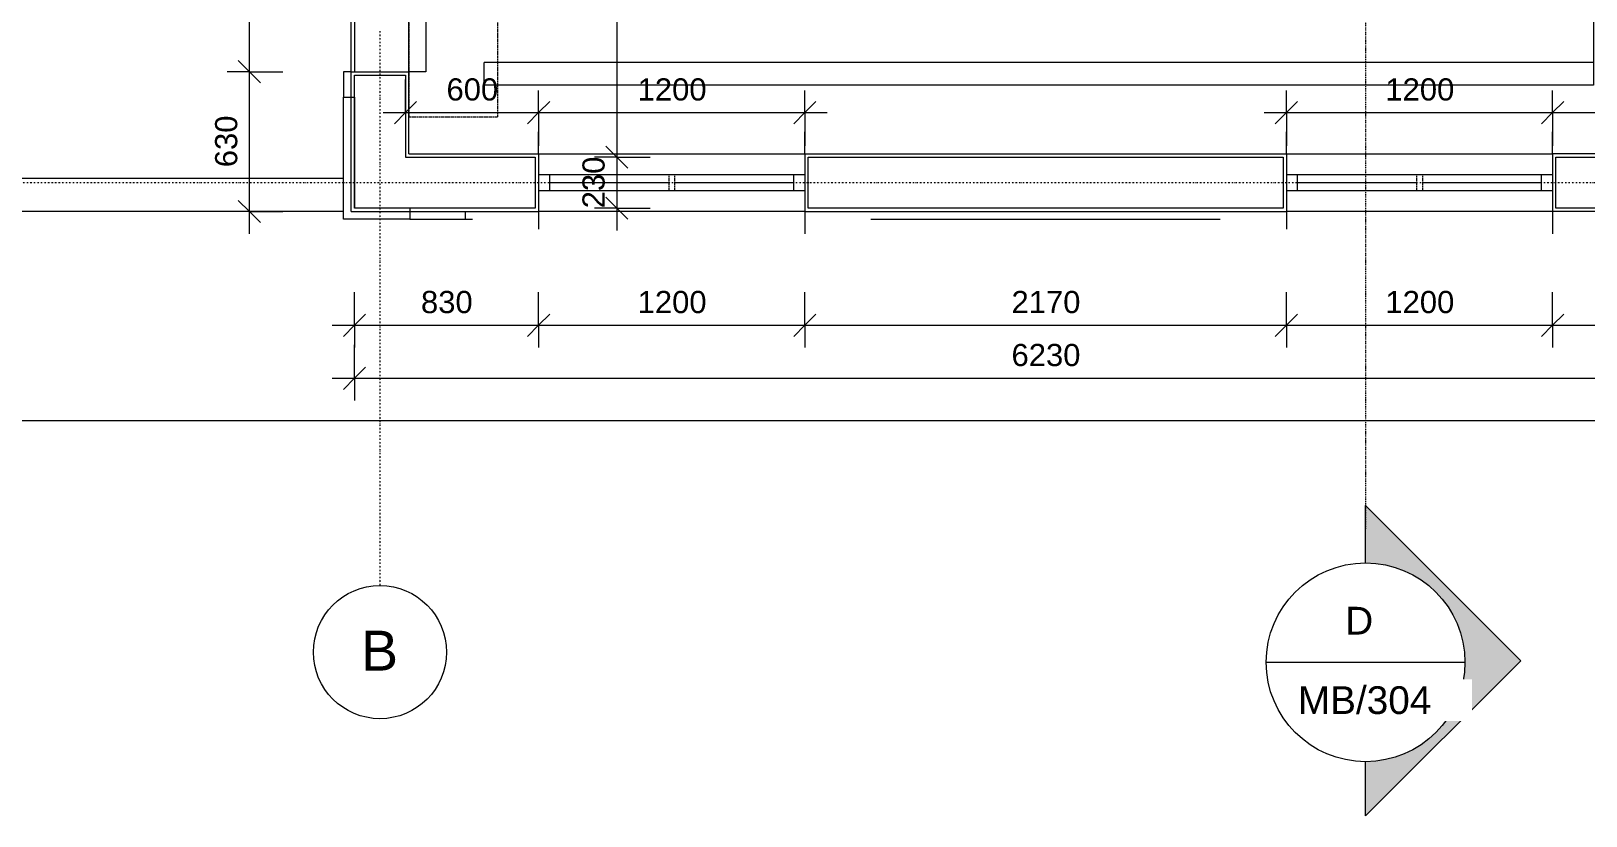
# Model space of a CAD drawing. Header units: millimetres. Extents: x -21051 to 202668, y -15646 to 13691.
# Drawn here: x -14043 to -7036, y -15646 to -12108 of the extents above; entities that cross this region are included whole.
import ezdxf

# ---------------------------------------------------------------- set-up
doc = ezdxf.new("R2010")
doc.units = ezdxf.units.MM
for name, pattern in [('Center', [15, 6, -3, 3, -3]), ('Centre', [14.4, 3, -2.2, 7, -2.2]), ('Dash dot', [15.875, 6.35, -4.7625, 0, -4.7625]), ('TD_Level Line', [8, 4, -2, 0, -2])]:
    doc.linetypes.add(name, pattern=pattern)
for name, color, linetype, lineweight in [('A-ANNO-DIMS', 211, 'Continuous', 9), ('A-ANNO-DIMS-100', 211, 'Continuous', 9), ('A-DOOR', 31, 'Continuous', 5), ('A-FLOR', 192, 'Continuous', 5), ('A-GLAZ', 151, 'Continuous', 5), ('A-WALL', 113, 'Continuous', 5), ('C-PRKG', 70, 'Continuous', 5), ('G-ANNO-SYMB', 111, 'Continuous', 9), ('I-WALL', 2, 'Continuous', 5), ('S-GRID', 1, 'Continuous', 9), ('S-GRID-IDEN', 1, 'Continuous', 9)]:
    doc.layers.add(name, color=color, linetype=linetype, lineweight=lineweight)
doc.layers.get('0').off()
doc.styles.add('Arial_1', font='arial.ttf', dxfattribs={"height": 125})
doc.styles.add('Arial_2', font='arial.ttf', dxfattribs={"height": 180})
doc.styles.add('Arial_3', font='arial.ttf', dxfattribs={"height": 100})
doc.dimstyles.new('Arial_1_0', dxfattribs={"dimscale": 304.8, "dimtxt": 102.02594, "dimasz": 0.328084, "dimexe": 0.328084, "dimexo": 0.0625, "dimgap": 0.082021, "dimtad": 1, "dimdec": 0, "dimzin": 0, "dimdsep": 46, "dimtxsty": 'Arial_3', "dimblk1": 'OBLIQUE', "dimblk2": 'OBLIQUE', "dimsah": 1, "dimcen": 0.09, "dimdle": 0.328084, "dimazin": 0, "dimtfac": 1, "dimtdec": 4, "dimtix": 1, "dimtmove": 0, "dimatfit": 3, "dimfxl": 0.492126, "dimfxlon": 1, "dimtvp": 1, "dimtolj": 1, "dimtzin": 0, "dimarcsym": 2})

# ---------------------------------------------------------------- blocks, each defined once
blk = doc.blocks.new('1_8 OverheadRolling - 2440 x2125mm-1255580-00_Ground floor')
at = {"layer": 'A-DOOR', "linetype": 'Centre'}
for p, q in [((-1703.2, 530), (1703.2, 530)), ((-1703.2, 130), (-1703.2, 530)), ((1703.2, 130), (1703.2, 530)), ((-1703.2, 130), (1703.2, 130))]:
    blk.add_line(p, q, dxfattribs=at)
at = {"layer": 'A-DOOR'}
for p, q in [((-1500, 206), (1500, 206)), ((-1500, 130), (-1500, 206)), ((1500, 206), (1500, 130)), ((1500, 130), (-1500, 130))]:
    blk.add_line(p, q, dxfattribs=at)
blk = doc.blocks.new('PAR-2_RoadSymbol-Parking - _-V9-00_Ground floor')
at = {"layer": 'C-PRKG'}
for p, q in [((-50.8, 5000), (50.8, 5000)), ((-50.8, 0), (-50.8, 5000)), ((50.8, 0), (50.8, 5000)), ((50.8, 0), (-50.8, 0))]:
    blk.add_line(p, q, dxfattribs=at)
at = {"layer": 'C-PRKG', "linetype": 'Center'}
blk.add_line((2880, 0), (2880, 5000), dxfattribs=at)
at = {"layer": 'C-PRKG', "lineweight": 9}
blk.add_line((2880, 0), (50.8, 0), dxfattribs=at)
blk = doc.blocks.new('skirting - skirting-1169592-00_Ground floor')
at = {"layer": 'A-WALL'}
for p, q in [((-12699.7, 12225.3), (-12815, 12221.5)), ((-12698.5, 12190.3), (-12699.7, 12225.3)), ((-13346.7, 11653.7), (-13345.6, 11621.5)), ((-13286.6, 9827.1), (-13234.9, 8253.3))]:
    blk.add_line(p, q, dxfattribs=at)
blk = doc.blocks.new('Casement - 2L - 900 toilet-1044828-00_Ground floor')
at = {"layer": 'A-GLAZ'}
for p, q in [((-273.8, 130), (-273.8, 230)), ((926.2, 130), (926.2, 230)), ((-223.8, 35), (-273.8, 35)), ((876.2, 35), (-223.8, 35)), ((-223.8, -35), (-223.8, 35)), ((-223.8, 0), (-223.8, 15)), ((313.2, 0), (-223.8, 0)), ((876.2, -35), (876.2, 35)), ((926.2, 35), (876.2, 35)), ((-273.8, -35), (-223.8, -35)), ((-223.8, -35), (876.2, -35)), ((876.2, 0), (339.2, 0)), ((876.2, -35), (926.2, -35)), ((-273.8, -130), (-273.8, -210)), ((926.2, -130), (926.2, -230))]:
    blk.add_line(p, q, dxfattribs=at)
at = {"layer": 'A-GLAZ', "linetype": 'Centre'}
for p, q in [((313.2, 35), (313.2, -35)), ((339.2, 35), (339.2, -35))]:
    blk.add_line(p, q, dxfattribs=at)
blk = doc.blocks.new('brick facing edge - brick facing edge-1233025-00_Ground floor')
at = {"layer": 'A-WALL', "lineweight": 18}
for p, q in [((-13364.7, 12203.4), (-12815, 12221.5)), ((-13354.9, 11903.6), (-13364.7, 12203.4)), ((-12815, 12221.5), (-12813.4, 12171.5)), ((-12813.4, 12171.5), (-13313.1, 12155.1)), ((-13304.9, 11905.2), (-13313.1, 12155.1)), ((-13304.9, 11905.2), (-13354.9, 11903.6))]:
    blk.add_line(p, q, dxfattribs=at)
at = {"layer": 'A-WALL'}
for p, q in [((-13354.9, 11903.6), (-13346.7, 11653.7)), ((-13346.7, 11653.7), (-13311.7, 11654.9))]:
    blk.add_line(p, q, dxfattribs=at)
blk = doc.blocks.new('Grid - _-182767-00_Ground floor')
at = {"layer": 'S-GRID-IDEN'}
blk.add_circle((0, 0), 3, dxfattribs=at)
blk = doc.blocks.new('DIMBLOCK12-00_Ground floor')
at = {"layer": 'A-ANNO-DIMS-100', "transparency": 16777216}
for p, q in [((-13059.5, -12291.1), (-13109.5, -12241.1)), ((-13059.5, -12291.1), (-13159.5, -12291.1)), ((-13059.5, -13021.5), (-13059.5, -12291.1)), ((-13059.5, -12291.1), (-13009.5, -12341.1)), ((-13059.5, -12291.1), (-12909.5, -12291.1)), ((-13059.5, -12921.5), (-13109.5, -12871.5)), ((-13059.5, -12921.5), (-13159.5, -12921.5)), ((-13059.5, -12921.5), (-13009.5, -12971.5)), ((-13059.5, -12921.5), (-12909.5, -12921.5))]:
    blk.add_line(p, q, dxfattribs=at)
at = {"layer": 'A-ANNO-DIMS-100', "color": 0, "transparency": 16777216, "insert": (-13214.3, -12721.7), "char_height": 100, "width": 276.883, "attachment_point": 1, "rotation": 90, "line_spacing_factor": 0.941778, "style": 'Arial_3'}
blk.add_mtext('630', dxfattribs=at)
blk = doc.blocks.new('_Oblique')
at = {"color": 0, "linetype": 'ByBlock', "lineweight": -2}
blk.add_line((-0.5, -0.5), (0.5, 0.5), dxfattribs=at)
blk = doc.blocks.new('DIMBLOCK13-00_Ground floor')
at = {"layer": 'A-ANNO-DIMS-100', "transparency": 16777216}
for p, q in [((-13059.5, -9291.1), (-13109.5, -9241.1)), ((-13059.5, -9291.1), (-13159.5, -9291.1)), ((-13059.5, -12291.1), (-13059.5, -9291.1)), ((-13059.5, -9291.1), (-13009.5, -9341.1)), ((-13059.5, -9291.1), (-12909.5, -9291.1)), ((-13059.5, -12291.1), (-13109.5, -12241.1)), ((-13059.5, -12291.1), (-13159.5, -12291.1)), ((-13059.5, -12291.1), (-13009.5, -12341.1)), ((-13059.5, -12291.1), (-12909.5, -12291.1))]:
    blk.add_line(p, q, dxfattribs=at)
at = {"layer": 'A-ANNO-DIMS-100', "color": 0, "transparency": 16777216, "insert": (-13214.3, -10944.9), "char_height": 100, "width": 369.177, "attachment_point": 1, "rotation": 90, "line_spacing_factor": 0.941778, "style": 'Arial_3'}
blk.add_mtext('3000', dxfattribs=at)
blk = doc.blocks.new('DIMBLOCK22-00_Ground floor')
at = {"layer": 'A-ANNO-DIMS-100', "transparency": 16777216}
for p, q in [((-12586, -13434.3), (-12586, -13284.3)), ((-11756, -13434.3), (-11756, -13284.3)), ((-12686, -13434.3), (-11756, -13434.3)), ((-12586, -13434.3), (-12636, -13484.3)), ((-12586, -13434.3), (-12536, -13384.3)), ((-12586, -13434.3), (-12586, -13534.3)), ((-11756, -13434.3), (-11806, -13484.3)), ((-11756, -13434.3), (-11706, -13384.3)), ((-11756, -13434.3), (-11756, -13534.3))]:
    blk.add_line(p, q, dxfattribs=at)
at = {"layer": 'A-ANNO-DIMS-100', "color": 0, "transparency": 16777216, "insert": (-12286.3, -13279.4), "char_height": 100, "width": 276.883, "attachment_point": 1, "line_spacing_factor": 0.941778, "style": 'Arial_3'}
blk.add_mtext('830', dxfattribs=at)
blk = doc.blocks.new('DIMBLOCK23-00_Ground floor')
at = {"layer": 'A-ANNO-DIMS-100', "transparency": 16777216}
for p, q in [((-11756, -13434.3), (-11756, -13284.3)), ((-10556, -13434.3), (-10556, -13284.3)), ((-11756, -13434.3), (-11806, -13484.3)), ((-11756, -13434.3), (-11706, -13384.3)), ((-11756, -13434.3), (-10556, -13434.3)), ((-11756, -13434.3), (-11756, -13534.3)), ((-10556, -13434.3), (-10606, -13484.3)), ((-10556, -13434.3), (-10506, -13384.3)), ((-10556, -13434.3), (-10556, -13534.3))]:
    blk.add_line(p, q, dxfattribs=at)
at = {"layer": 'A-ANNO-DIMS-100', "color": 0, "transparency": 16777216, "insert": (-11309.8, -13279.4), "char_height": 100, "width": 369.177, "attachment_point": 1, "line_spacing_factor": 0.941778, "style": 'Arial_3'}
blk.add_mtext('1200', dxfattribs=at)
blk = doc.blocks.new('DIMBLOCK24-00_Ground floor')
at = {"layer": 'A-ANNO-DIMS-100', "transparency": 16777216}
for p, q in [((-10556, -13434.3), (-10556, -13284.3)), ((-8386, -13434.3), (-8386, -13284.3)), ((-10556, -13434.3), (-10606, -13484.3)), ((-10556, -13434.3), (-10506, -13384.3)), ((-10556, -13434.3), (-8386, -13434.3)), ((-10556, -13434.3), (-10556, -13534.3)), ((-8386, -13434.3), (-8436, -13484.3)), ((-8386, -13434.3), (-8336, -13384.3)), ((-8386, -13434.3), (-8386, -13534.3))]:
    blk.add_line(p, q, dxfattribs=at)
at = {"layer": 'A-ANNO-DIMS-100', "color": 0, "transparency": 16777216, "insert": (-9624.8, -13279.4), "char_height": 100, "width": 369.177, "attachment_point": 1, "line_spacing_factor": 0.941778, "style": 'Arial_3'}
blk.add_mtext('2170', dxfattribs=at)
blk = doc.blocks.new('DIMBLOCK25-00_Ground floor')
at = {"layer": 'A-ANNO-DIMS-100', "transparency": 16777216}
for p, q in [((-8386, -13434.3), (-8386, -13284.3)), ((-7186, -13434.3), (-7186, -13284.3)), ((-8386, -13434.3), (-8436, -13484.3)), ((-8386, -13434.3), (-8336, -13384.3)), ((-8386, -13434.3), (-7186, -13434.3)), ((-8386, -13434.3), (-8386, -13534.3)), ((-7186, -13434.3), (-7236, -13484.3)), ((-7186, -13434.3), (-7136, -13384.3)), ((-7186, -13434.3), (-7186, -13534.3))]:
    blk.add_line(p, q, dxfattribs=at)
at = {"layer": 'A-ANNO-DIMS-100', "color": 0, "transparency": 16777216, "insert": (-7939.8, -13279.4), "char_height": 100, "width": 369.177, "attachment_point": 1, "line_spacing_factor": 0.941778, "style": 'Arial_3'}
blk.add_mtext('1200', dxfattribs=at)
blk = doc.blocks.new('DIMBLOCK26-00_Ground floor')
at = {"layer": 'A-ANNO-DIMS-100', "transparency": 16777216}
for p, q in [((-7186, -13434.3), (-7186, -13284.3)), ((-6356, -13434.3), (-6356, -13284.3)), ((-7186, -13434.3), (-7236, -13484.3)), ((-7186, -13434.3), (-7136, -13384.3)), ((-7186, -13434.3), (-6356, -13434.3)), ((-7186, -13434.3), (-7186, -13534.3)), ((-6356, -13434.3), (-6406, -13484.3)), ((-6356, -13434.3), (-6306, -13384.3)), ((-6356, -13434.3), (-6356, -13534.3))]:
    blk.add_line(p, q, dxfattribs=at)
at = {"layer": 'A-ANNO-DIMS-100', "color": 0, "transparency": 16777216, "insert": (-6886.3, -13279.4), "char_height": 100, "width": 276.883, "attachment_point": 1, "line_spacing_factor": 0.941778, "style": 'Arial_3'}
blk.add_mtext('830', dxfattribs=at)
blk = doc.blocks.new('DIMBLOCK150-00_Ground floor')
at = {"layer": 'A-ANNO-DIMS-100', "transparency": 16777216}
for p, q in [((-11403.8, -8906.5), (-11453.8, -8856.5)), ((-11403.8, -8906.5), (-11503.8, -8906.5)), ((-11403.8, -8906.5), (-11403.8, -12676.5)), ((-11403.8, -8906.5), (-11353.8, -8956.5)), ((-11403.8, -8906.5), (-11253.8, -8906.5)), ((-11403.8, -12676.5), (-11503.8, -12676.5)), ((-11403.8, -12676.5), (-11453.8, -12626.5)), ((-11403.8, -12676.5), (-11353.8, -12726.5)), ((-11403.8, -12676.5), (-11253.8, -12676.5))]:
    blk.add_line(p, q, dxfattribs=at)
at = {"layer": 'A-ANNO-DIMS-100', "color": 0, "transparency": 16777216, "insert": (-11558.6, -10945.4), "char_height": 100, "width": 369.177, "attachment_point": 1, "rotation": 90, "line_spacing_factor": 0.941778, "style": 'Arial_3'}
blk.add_mtext('3770', dxfattribs=at)
blk = doc.blocks.new('DIMBLOCK151-00_Ground floor')
at = {"layer": 'A-ANNO-DIMS-100', "transparency": 16777216}
for p, q in [((-11403.8, -12676.5), (-11503.8, -12676.5)), ((-11403.8, -12676.5), (-11453.8, -12626.5)), ((-11403.8, -12676.5), (-11403.8, -13006.5)), ((-11403.8, -12676.5), (-11353.8, -12726.5)), ((-11403.8, -12676.5), (-11253.8, -12676.5)), ((-11403.8, -12906.5), (-11453.8, -12856.5)), ((-11403.8, -12906.5), (-11503.8, -12906.5)), ((-11403.8, -12906.5), (-11353.8, -12956.5)), ((-11403.8, -12906.5), (-11253.8, -12906.5))]:
    blk.add_line(p, q, dxfattribs=at)
at = {"layer": 'A-ANNO-DIMS-100', "color": 0, "transparency": 16777216, "insert": (-11558.6, -12906.9), "char_height": 100, "width": 276.883, "attachment_point": 1, "rotation": 90, "line_spacing_factor": 0.941778, "style": 'Arial_3'}
blk.add_mtext('230', dxfattribs=at)
blk = doc.blocks.new('DIMBLOCK244-00_Ground floor')
at = {"layer": 'A-ANNO-DIMS-100', "transparency": 16777216}
for p, q in [((-12586, -13673.1), (-12586, -13523.1)), ((-6356, -13673.1), (-6356, -13523.1)), ((-12586, -13673.1), (-12536, -13623.1)), ((-6356, -13673.1), (-6306, -13623.1)), ((-12686, -13673.1), (-6356, -13673.1)), ((-12586, -13673.1), (-12636, -13723.1)), ((-12586, -13673.1), (-12586, -13773.1)), ((-6356, -13673.1), (-6406, -13723.1)), ((-6356, -13673.1), (-6356, -13773.1))]:
    blk.add_line(p, q, dxfattribs=at)
at = {"layer": 'A-ANNO-DIMS-100', "color": 0, "transparency": 16777216, "insert": (-9624.8, -13518.3), "char_height": 100, "width": 369.177, "attachment_point": 1, "line_spacing_factor": 0.941778, "style": 'Arial_3'}
blk.add_mtext('6230', dxfattribs=at)
blk = doc.blocks.new('DIMBLOCK255-00_Ground floor')
at = {"layer": 'A-ANNO-DIMS-100', "transparency": 16777216}
for p, q in [((-12356, -12475.7), (-12356, -12325.7)), ((-11756, -12475.7), (-11756, -12375.7)), ((-12356, -12475.7), (-12306, -12425.7)), ((-11756, -12475.7), (-11706, -12425.7)), ((-12456, -12475.7), (-11756, -12475.7)), ((-12356, -12475.7), (-12406, -12525.7)), ((-12356, -12475.7), (-12356, -12575.7)), ((-11756, -12475.7), (-11806, -12525.7)), ((-11756, -12475.7), (-11756, -12625.7))]:
    blk.add_line(p, q, dxfattribs=at)
at = {"layer": 'A-ANNO-DIMS-100', "color": 0, "transparency": 16777216, "insert": (-12171.3, -12320.9), "char_height": 100, "width": 276.883, "attachment_point": 1, "line_spacing_factor": 0.941778, "style": 'Arial_3'}
blk.add_mtext('600', dxfattribs=at)
blk = doc.blocks.new('DIMBLOCK256-00_Ground floor')
at = {"layer": 'A-ANNO-DIMS-100', "transparency": 16777216}
for p, q in [((-11756, -12475.7), (-11756, -12375.7)), ((-10556, -12475.7), (-10556, -12375.7)), ((-11756, -12475.7), (-11706, -12425.7)), ((-10556, -12475.7), (-10506, -12425.7)), ((-11756, -12475.7), (-11806, -12525.7)), ((-11756, -12475.7), (-10456, -12475.7)), ((-11756, -12475.7), (-11756, -12625.7)), ((-10556, -12475.7), (-10606, -12525.7)), ((-10556, -12475.7), (-10556, -12625.7))]:
    blk.add_line(p, q, dxfattribs=at)
at = {"layer": 'A-ANNO-DIMS-100', "color": 0, "transparency": 16777216, "insert": (-11309.8, -12320.9), "char_height": 100, "width": 369.177, "attachment_point": 1, "line_spacing_factor": 0.941778, "style": 'Arial_3'}
blk.add_mtext('1200', dxfattribs=at)
blk = doc.blocks.new('DIMBLOCK257-00_Ground floor')
at = {"layer": 'A-ANNO-DIMS-100', "transparency": 16777216}
for p, q in [((-8386, -12475.7), (-8386, -12375.7)), ((-7186, -12475.7), (-7186, -12375.7)), ((-8386, -12475.7), (-8336, -12425.7)), ((-7186, -12475.7), (-7136, -12425.7)), ((-8486, -12475.7), (-7186, -12475.7)), ((-8386, -12475.7), (-8436, -12525.7)), ((-8386, -12475.7), (-8386, -12625.7)), ((-7186, -12475.7), (-7236, -12525.7)), ((-7186, -12475.7), (-7186, -12625.7))]:
    blk.add_line(p, q, dxfattribs=at)
at = {"layer": 'A-ANNO-DIMS-100', "color": 0, "transparency": 16777216, "insert": (-7939.8, -12320.9), "char_height": 100, "width": 369.177, "attachment_point": 1, "line_spacing_factor": 0.941778, "style": 'Arial_3'}
blk.add_mtext('1200', dxfattribs=at)
blk = doc.blocks.new('DIMBLOCK258-00_Ground floor')
at = {"layer": 'A-ANNO-DIMS-100', "transparency": 16777216}
for p, q in [((-6586, -12475.7), (-6586, -12325.7)), ((-7186, -12475.7), (-7186, -12375.7)), ((-7186, -12475.7), (-7136, -12425.7)), ((-6586, -12475.7), (-6536, -12425.7)), ((-7186, -12475.7), (-7236, -12525.7)), ((-7186, -12475.7), (-6486, -12475.7)), ((-7186, -12475.7), (-7186, -12625.7)), ((-6586, -12475.7), (-6636, -12525.7)), ((-6586, -12475.7), (-6586, -12575.7))]:
    blk.add_line(p, q, dxfattribs=at)
at = {"layer": 'A-ANNO-DIMS-100', "color": 0, "transparency": 16777216, "insert": (-7001.3, -12320.9), "char_height": 100, "width": 276.883, "attachment_point": 1, "line_spacing_factor": 0.941778, "style": 'Arial_3'}
blk.add_mtext('600', dxfattribs=at)
blk = doc.blocks.new('Section - _-1243848-00_Ground floor')
at = {"layer": 'G-ANNO-SYMB'}
h = blk.add_hatch(color=256, dxfattribs=at)
edge = h.paths.add_edge_path()
edge.add_line((-12.925, 0), (-5.927, 6.998))
edge.add_line((-5.927, 6.998), (1.071, 0))
edge.add_line((1.071, 0), (-1.52, 0))
edge.add_arc((-6, 0), 4.48, 0, 180)
edge.add_line((-10.48, 0), (-12.925, 0))
for p, q in [((-5.927, 6.998), (-12.925, 0)), ((1.071, 0), (-5.927, 6.998)), ((-12.925, 0), (-10.48, 0)), ((-1.52, 0), (1.071, 0))]:
    blk.add_line(p, q, dxfattribs=at)
for start, end in [(360, 180), (0, 180), (180, 360)]:
    blk.add_arc((-6, 0), 4.48, start, end, dxfattribs=at)

msp = doc.modelspace()

# ---------------------------------------------------------------- linework, layer by layer
at = {"layer": 'A-FLOR'}
for p, q in [((-12586, -9291.1), (-12586, -12291.1)), ((4749, -13865.7), (-16659.7, -13865.7))]:
    msp.add_line(p, q, dxfattribs=at)
at = {"layer": 'A-WALL', "lineweight": 18}
for p, q in [((-12586, -12906.5), (-12586, -12306.1)), ((-12586, -12306.1), (-12356, -12306.1)), ((-12356, -12306.1), (-12356, -12676.5)), ((-12356, -12676.5), (-11771, -12676.5)), ((-11771, -12676.5), (-11771, -12906.5)), ((-10541, -12906.5), (-10541, -12676.5)), ((-10541, -12676.5), (-8401, -12676.5)), ((-8401, -12676.5), (-8401, -12906.5)), ((-7171, -12906.5), (-7171, -12676.5)), ((-7171, -12676.5), (-6341, -12676.5)), ((-11771, -12906.5), (-12586, -12906.5)), ((-8401, -12906.5), (-10541, -12906.5)), ((-6341, -12906.5), (-7171, -12906.5))]:
    msp.add_line(p, q, dxfattribs=at)
at = {"layer": 'A-WALL'}
for p, q in [((-17591.4, -12771.5), (-12636, -12771.5)), ((-12636, -12921.5), (-17591.4, -12921.5))]:
    msp.add_line(p, q, dxfattribs=at)
at = {"layer": 'G-ANNO-SYMB', "linetype": 'TD_Level Line', "lineweight": 18}
msp.add_line((-8028.9, 10931.8), (-8028.9, -14353.7), dxfattribs=at)
at = {"layer": 'G-ANNO-SYMB'}
msp.add_line((-8476.9, -14953.7), (-7580.9, -14953.7), dxfattribs=at)
at = {"layer": 'I-WALL'}
for p, q in [((-12601, -12291.1), (-12601, -9291.1)), ((-11756, -12661.5), (-10556, -12661.5)), ((-8386, -12661.5), (-7186, -12661.5)), ((-10556, -12921.5), (-11756, -12921.5)), ((-7186, -12921.5), (-8386, -12921.5))]:
    msp.add_line(p, q, dxfattribs=at)
at = {"layer": 'I-WALL', "lineweight": 18}
for p, q in [((-12601, -12921.5), (-12601, -12291.1)), ((-12601, -12291.1), (-12341, -12291.1)), ((-12341, -12661.5), (-12341, -12291.1)), ((-12341, -12661.5), (-11756, -12661.5)), ((-11756, -12661.5), (-11756, -12921.5)), ((-10556, -12661.5), (-8386, -12661.5)), ((-10556, -12661.5), (-10556, -12921.5)), ((-8386, -12661.5), (-8386, -12921.5)), ((-6601, -12661.5), (-7186, -12661.5)), ((-7186, -12661.5), (-7186, -12921.5)), ((-12601, -12921.5), (-11756, -12921.5)), ((-10556, -12921.5), (-8386, -12921.5)), ((-6341, -12921.5), (-7186, -12921.5))]:
    msp.add_line(p, q, dxfattribs=at)
at = {"layer": 'S-GRID', "linetype": 'Dash dot', "lineweight": 18}
for p, q in [((-12471, -12107.9), (-12471, -14607.9)), ((8563.8, -12791.5), (-16244.3, -12791.5))]:
    msp.add_line(p, q, dxfattribs=at)

# ---------------------------------------------------------------- block references
at = {"layer": 'A-DOOR', "rotation": 269.9999999999999}
msp.add_blockref('1_8 OverheadRolling - 2440 x2125mm-1255580-00_Ground floor', (-12471, -10791.1), dxfattribs=at)
at = {"layer": 'A-GLAZ'}
for p in [(-11482.1, -12791.5), (-8112.1, -12791.5)]:
    msp.add_blockref('Casement - 2L - 900 toilet-1044828-00_Ground floor', p, dxfattribs=at)
at = {"layer": 'A-WALL', "rotation": 88.11700695989701}
for name in ['brick facing edge - brick facing edge-1233025-00_Ground floor', 'skirting - skirting-1169592-00_Ground floor']:
    msp.add_blockref(name, (0, 0), dxfattribs=at)
at = {"layer": 'C-PRKG', "rotation": 90.00000000000024}
msp.add_blockref('PAR-2_RoadSymbol-Parking - _-V9-00_Ground floor', (-7001, -12300.7), dxfattribs=at)
at = {"layer": 'G-ANNO-SYMB', "extrusion": (0, 0, -1), "xscale": 99.99999999999994, "yscale": 99.99999999999994, "zscale": 99.99999999999994, "rotation": 90.00000000000064}
msp.add_blockref('Section - _-1243848-00_Ground floor', (8028.9, -14353.7), dxfattribs=at)
at = {"layer": 'S-GRID-IDEN', "xscale": 99.99999999999994, "yscale": 99.99999999999994, "zscale": 99.99999999999994, "rotation": 180}
msp.add_blockref('Grid - _-182767-00_Ground floor', (-12471, -14907.9), dxfattribs=at)

# ---------------------------------------------------------------- dimensions: what is measured, and where the dimension line sits
at = {"layer": 'A-ANNO-DIMS'}
for base, p1, p2, angle, override, picture, middle in [((-11403.8, -12676.5), (-11253.8, -8906.5), (-11253.8, -12676.5), 90, {"dimpost": '<>', "dimfxl": 3770}, 'DIMBLOCK150-00_Ground floor', (-11479.9, -10791.5)), ((-13059.5, -9291.1), (-12909.5, -12291.1), (-12909.5, -9291.1), 90, {"dimpost": '<>', "dimfxl": 3000}, 'DIMBLOCK13-00_Ground floor', (-13135.5, -10791.1)), ((-13059.5, -12291.1), (-12909.5, -12921.5), (-12909.5, -12291.1), 90, {"dimpost": '<>', "dimfxl": 630.410057}, 'DIMBLOCK12-00_Ground floor', (-13135.5, -12606.3)), ((-7186, -12475.7), (-8386, -12625.7), (-7186, -12625.7), 0, {"dimpost": '<>', "dimfxl": 1200}, 'DIMBLOCK257-00_Ground floor', (-7786, -12399.7)), ((-11403.8, -12906.5), (-11253.8, -12676.5), (-11253.8, -12906.5), 90, {"dimpost": '<>', "dimfxl": 230}, 'DIMBLOCK151-00_Ground floor', (-11479.9, -12791.5))]:
    dim = msp.add_linear_dim(base=base, p1=p1, p2=p2, angle=angle, dimstyle='Arial_1_0', override=override, dxfattribs=at)
    dim.commit()
    dim.dimension.update_dxf_attribs({"geometry": picture, "text_midpoint": middle})
for base, p1, p2, override, picture, middle in [((-11756, -12475.7), (-12356, -12325.7), (-11756, -12625.7), {"dimpost": '<>', "dimfxl": 670.820393}, 'DIMBLOCK255-00_Ground floor', (-12056, -12399.7)), ((-10556, -12475.7), (-11756, -12625.7), (-10556, -12625.7), {"dimpost": '<>', "dimfxl": 1200}, 'DIMBLOCK256-00_Ground floor', (-11156, -12399.7)), ((-6586, -12475.7), (-7186, -12625.7), (-6586, -12325.7), {"dimpost": '<>', "dimfxl": 670.820393}, 'DIMBLOCK258-00_Ground floor', (-6886, -12399.7)), ((-11756, -13434.3), (-12586, -13284.3), (-11756, -13284.3), {"dimpost": '<>', "dimfxl": 830}, 'DIMBLOCK22-00_Ground floor', (-12171, -13358.2)), ((-10556, -13434.3), (-11756, -13284.3), (-10556, -13284.3), {"dimpost": '<>', "dimfxl": 1200}, 'DIMBLOCK23-00_Ground floor', (-11156, -13358.2)), ((-8386, -13434.3), (-10556, -13284.3), (-8386, -13284.3), {"dimpost": '<>', "dimfxl": 2170}, 'DIMBLOCK24-00_Ground floor', (-9471, -13358.2)), ((-7186, -13434.3), (-8386, -13284.3), (-7186, -13284.3), {"dimpost": '<>', "dimfxl": 1200}, 'DIMBLOCK25-00_Ground floor', (-7786, -13358.2)), ((-6356, -13434.3), (-7186, -13284.3), (-6356, -13284.3), {"dimpost": '<>', "dimfxl": 830}, 'DIMBLOCK26-00_Ground floor', (-6771, -13358.2)), ((-6356, -13673.1), (-12586, -13523.1), (-6356, -13523.1), {"dimpost": '<>', "dimfxl": 6230}, 'DIMBLOCK244-00_Ground floor', (-9471, -13597))]:
    dim = msp.add_linear_dim(base=base, p1=p1, p2=p2, dimstyle='Arial_1_0', override=override, dxfattribs=at)
    dim.commit()
    dim.dimension.update_dxf_attribs({"geometry": picture, "text_midpoint": middle})

# ---------------------------------------------------------------- next in the draw order: texts
at = {"layer": 'G-ANNO-SYMB', "char_height": 125, "attachment_point": 1, "style": 'Arial_1', "bg_fill": 3, "box_fill_scale": 1.25, "bg_fill_color": 256, "bg_fill_true_color": 13158600, "bg_fill_transparency": 0}
for s, insert, width in [('D', (-8120.6, -14703.6), 160.337), ('MB/304', (-8334.3, -15061.8), 753.586)]:
    msp.add_mtext(s, dxfattribs=dict(at, insert=insert, width=width))
at = {"layer": 'S-GRID-IDEN', "insert": (-12556.9, -14811.2), "char_height": 180, "width": 200.422, "attachment_point": 1, "style": 'Arial_2', "bg_fill": 3, "box_fill_scale": 1.25, "bg_fill_color": 256, "bg_fill_true_color": 13158600, "bg_fill_transparency": 0}
msp.add_mtext('B', dxfattribs=at)

doc.saveas('drawing.dxf')
